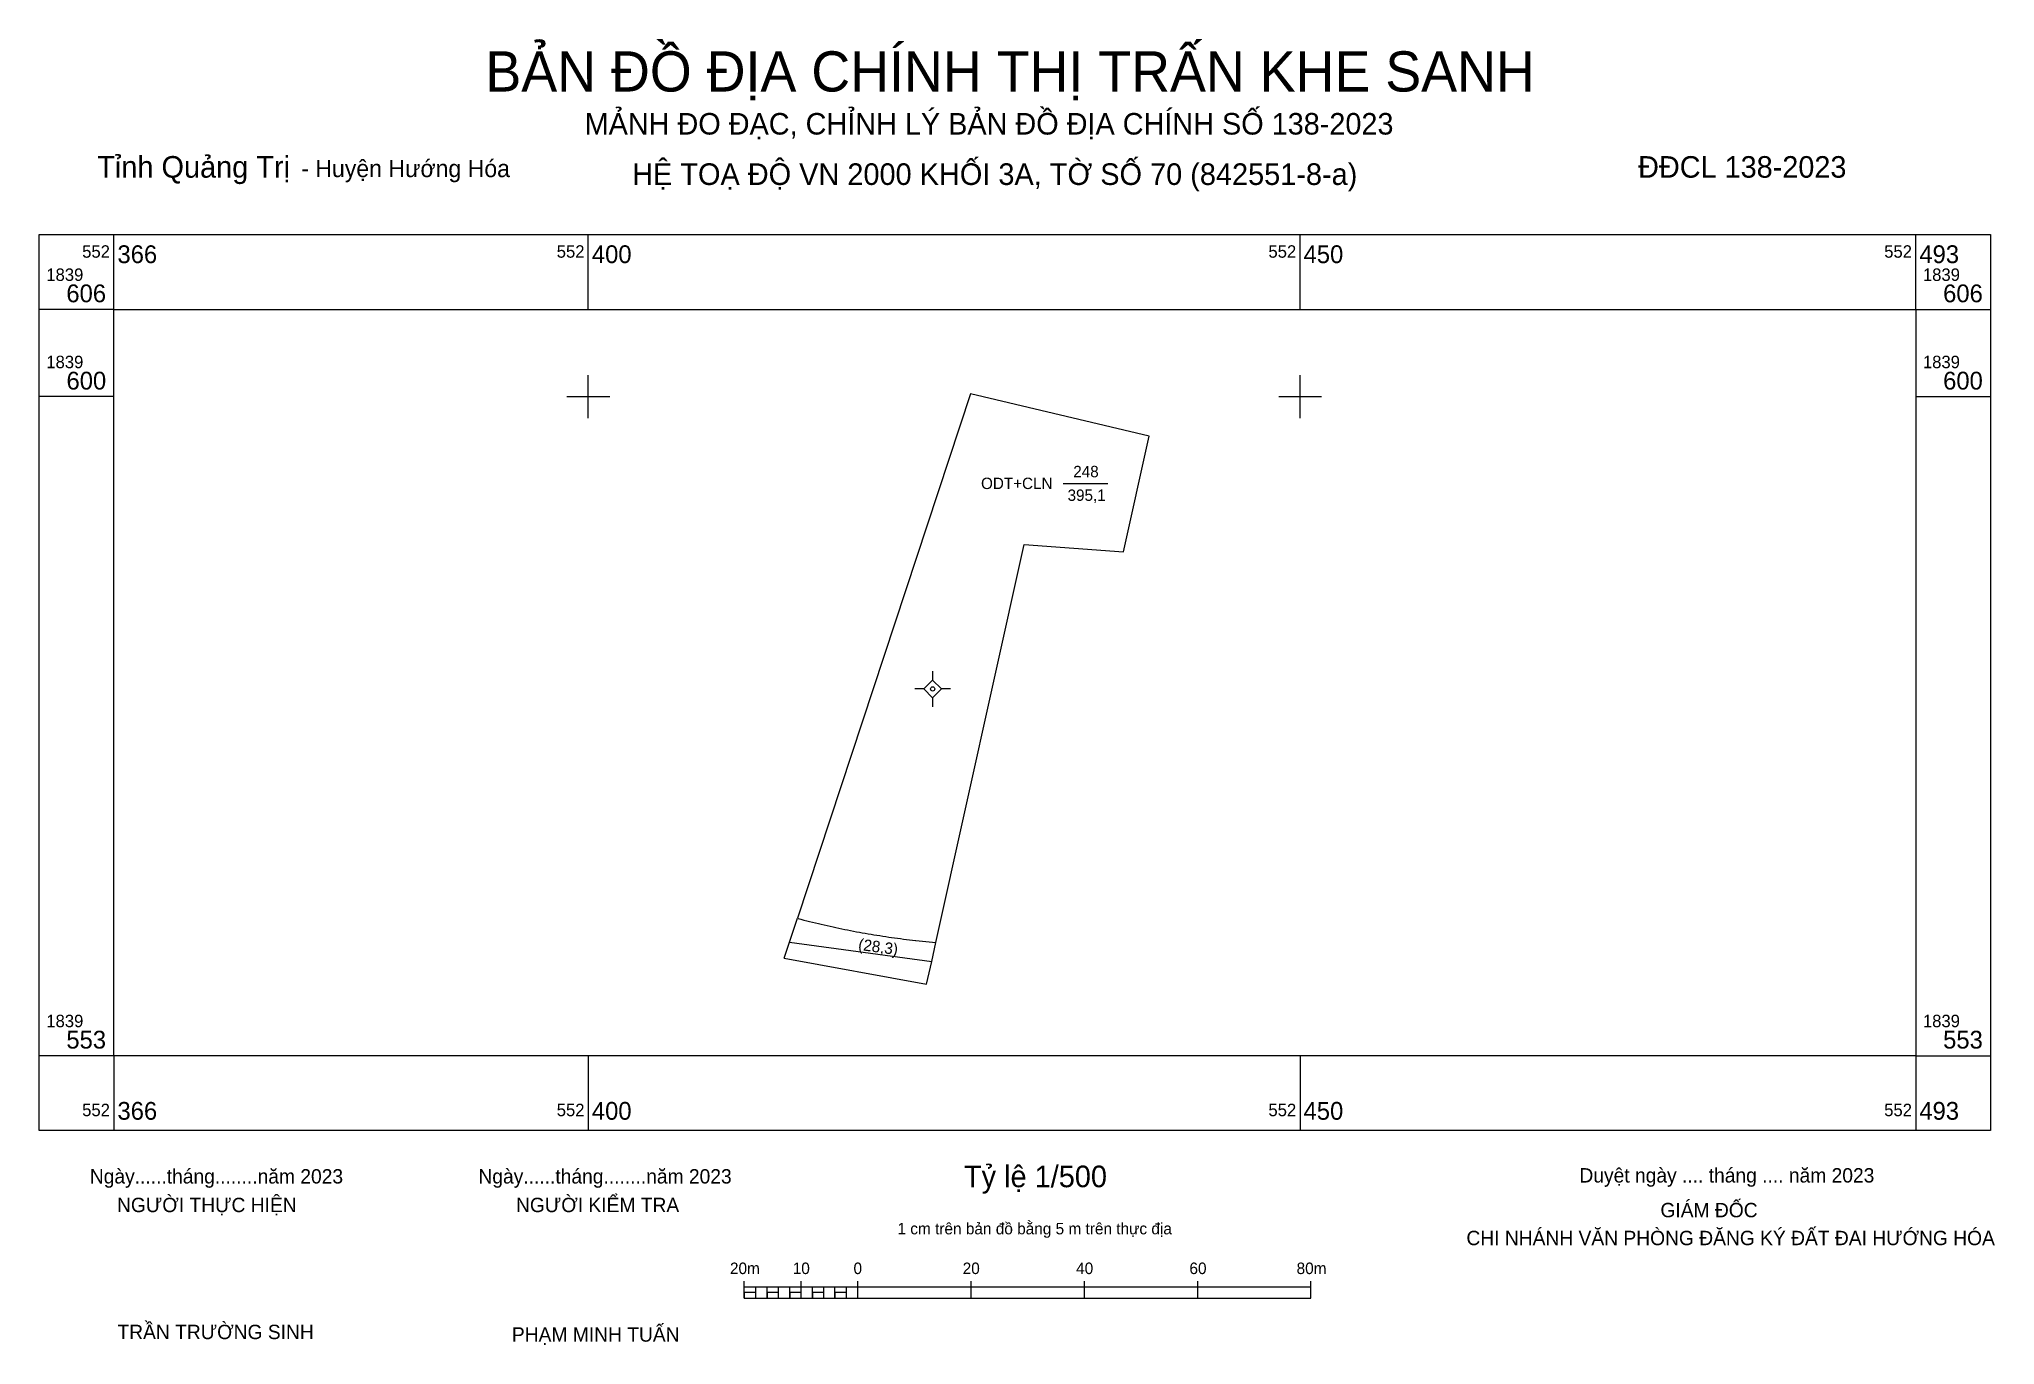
# Model space of a CAD drawing. Extents: x 552361 to 552499, y 1839533 to 1839625.
import ezdxf

# ---------------------------------------------------------------- set-up
doc = ezdxf.new("R2010")
doc.units = 0
for name, color, linetype in [('Level 10', 7, 'Continuous'), ('Level 11', 7, 'Continuous'), ('Level 2', 7, 'Continuous'), ('Level 29', 7, 'Continuous'), ('Level 30', 7, 'Continuous'), ('Level 5', 7, 'Continuous'), ('Level 6', 7, 'Continuous'), ('Level 63', 7, 'Continuous')]:
    doc.layers.add(name, color=color, linetype=linetype)

msp = doc.modelspace()

# ---------------------------------------------------------------- linework, layer by layer
at = {"layer": 'Level 10'}
msp.add_line((552413.76, 1839560.55), (552423.77, 1839558.73), dxfattribs=at)
for points in [[(552424.42, 1839561.65), (552430.63, 1839589.61), (552437.61, 1839589.11), (552439.4, 1839597.23), (552426.84, 1839600.21), (552414.69, 1839563.37)], [(552413.76, 1839560.55), (552414.13, 1839561.68), (552414.69, 1839563.37)], [(552423.77, 1839558.73), (552424.13, 1839560.32), (552424.42, 1839561.65)]]:
    msp.add_lwpolyline(points, dxfattribs=at)
at = {"layer": 'Level 11'}
for p, q in [((552424.19, 1839580.09), (552423.57, 1839579.47)), ((552424.19, 1839580.72), (552424.19, 1839580.09)), ((552424.82, 1839579.47), (552424.19, 1839580.09)), ((552423.57, 1839579.47), (552422.94, 1839579.47)), ((552423.57, 1839579.47), (552424.19, 1839578.84)), ((552424.19, 1839578.84), (552424.82, 1839579.47)), ((552424.19, 1839578.84), (552424.19, 1839578.22)), ((552425.44, 1839579.47), (552424.82, 1839579.47))]:
    msp.add_line(p, q, dxfattribs=at)
msp.add_circle((552424.19, 1839579.47), 0.15, dxfattribs=at)
at = {"layer": 'Level 2'}
for p, q in [((552410.96, 1839536.67), (552410.96, 1839537.88)), ((552410.96, 1839537.48), (552450.77, 1839537.48)), ((552411.76, 1839536.67), (552411.76, 1839537.48)), ((552412.56, 1839536.67), (552412.56, 1839537.48)), ((552413.35, 1839536.67), (552413.35, 1839537.48)), ((552414.15, 1839536.67), (552414.15, 1839537.48)), ((552414.95, 1839536.67), (552414.95, 1839537.88)), ((552415.74, 1839536.67), (552415.74, 1839537.48)), ((552416.54, 1839536.67), (552416.54, 1839537.48)), ((552417.33, 1839536.67), (552417.33, 1839537.48)), ((552418.13, 1839536.67), (552418.13, 1839537.48)), ((552418.93, 1839536.67), (552418.93, 1839537.88)), ((552426.89, 1839536.67), (552426.89, 1839537.88)), ((552434.85, 1839536.67), (552434.85, 1839537.88)), ((552442.81, 1839536.67), (552442.81, 1839537.88)), ((552450.77, 1839536.67), (552450.77, 1839537.88)), ((552410.96, 1839536.67), (552450.77, 1839536.67))]:
    msp.add_line(p, q, dxfattribs=at)
for points in [[(552410.96, 1839536.67), (552411.76, 1839536.67), (552411.76, 1839537.07), (552410.96, 1839537.07)], [(552412.56, 1839536.67), (552413.35, 1839536.67), (552413.35, 1839537.07), (552412.56, 1839537.07)], [(552414.15, 1839536.67), (552414.95, 1839536.67), (552414.95, 1839537.07), (552414.15, 1839537.07)], [(552415.74, 1839536.67), (552416.54, 1839536.67), (552416.54, 1839537.07), (552415.74, 1839537.07)], [(552417.33, 1839536.67), (552418.13, 1839536.67), (552418.13, 1839537.07), (552417.33, 1839537.07)]]:
    msp.add_lwpolyline(points, close=True, dxfattribs=at)
at = {"layer": 'Level 29'}
msp.add_line((552414.13, 1839561.68), (552424.13, 1839560.32), dxfattribs=at)
at = {"layer": 'Level 30'}
msp.add_lwpolyline([(552414.69, 1839563.37), (552414.74, 1839563.35), (552414.94, 1839563.3), (552415.15, 1839563.24), (552415.35, 1839563.19), (552415.55, 1839563.14), (552415.76, 1839563.09), (552415.96, 1839563.04), (552416.16, 1839562.99), (552416.37, 1839562.94), (552416.57, 1839562.89), (552416.78, 1839562.85), (552416.98, 1839562.8), (552417.19, 1839562.76), (552417.39, 1839562.71), (552417.6, 1839562.67), (552417.8, 1839562.62), (552418.01, 1839562.58), (552418.21, 1839562.54), (552418.42, 1839562.5), (552418.62, 1839562.46), (552418.83, 1839562.42), (552419.04, 1839562.38), (552419.24, 1839562.34), (552419.45, 1839562.31), (552419.66, 1839562.27), (552419.86, 1839562.24), (552420.07, 1839562.2), (552420.28, 1839562.17), (552420.48, 1839562.14), (552420.69, 1839562.1), (552420.9, 1839562.07), (552421.11, 1839562.04), (552421.31, 1839562.01), (552421.52, 1839561.98), (552421.73, 1839561.96), (552421.94, 1839561.93), (552422.15, 1839561.9), (552422.35, 1839561.88), (552422.56, 1839561.85), (552422.77, 1839561.83), (552422.98, 1839561.8), (552423, 1839561.8), (552424.42, 1839561.65)], dxfattribs=at)
at = {"layer": 'Level 6'}
msp.add_line((552433.36, 1839593.91), (552436.49, 1839593.91), dxfattribs=at)
at = {"layer": 'Level 63'}
for p, q in [((552366.67, 1839606.13), (552366.67, 1839611.38)), ((552400, 1839606.13), (552400, 1839611.38)), ((552450, 1839606.13), (552450, 1839611.38)), ((552493.26, 1839606.13), (552493.26, 1839611.38)), ((552366.67, 1839606.13), (552361.42, 1839606.13)), ((552493.26, 1839606.13), (552498.51, 1839606.13)), ((552400, 1839598.5), (552400, 1839601.5)), ((552450, 1839598.5), (552450, 1839601.5)), ((552366.67, 1839600), (552361.42, 1839600)), ((552398.5, 1839600), (552401.5, 1839600)), ((552448.5, 1839600), (552451.5, 1839600)), ((552493.26, 1839600), (552498.51, 1839600)), ((552366.67, 1839553.71), (552361.42, 1839553.71)), ((552366.67, 1839553.71), (552366.67, 1839548.46)), ((552400, 1839553.71), (552400, 1839548.46)), ((552450, 1839553.71), (552450, 1839548.46)), ((552493.26, 1839553.71), (552493.26, 1839548.46)), ((552493.26, 1839553.71), (552498.51, 1839553.71))]:
    msp.add_line(p, q, dxfattribs=at)
for points in [[(552361.42, 1839611.38), (552498.51, 1839611.38), (552498.51, 1839548.46), (552361.42, 1839548.46), (552361.42, 1839611.38)], [(552366.67, 1839606.13), (552493.26, 1839606.13), (552493.26, 1839553.71), (552366.67, 1839553.71), (552366.67, 1839606.13)]]:
    msp.add_lwpolyline(points, dxfattribs=at)

# ---------------------------------------------------------------- texts
at = {"layer": 'Level 2'}
for s, height, p in [('BẢN ĐỒ ĐỊA CHÍNH THỊ TRẤN KHE SANH', 2.827, (552392.77, 1839621.43)), ('MẢNH ĐO ĐẠC, CHỈNH LÝ BẢN ĐỒ ĐỊA CHÍNH SỐ 138-2023', 1.5143, (552399.74, 1839618.41)), ('Tỉnh Quảng Trị', 1.5185, (552365.5, 1839615.38)), ('HỆ TOẠ ĐỘ VN 2000 KHỐI 3A, TỜ SỐ 70 (842551-8-a)', 1.5185, (552403.08, 1839614.87)), (' ĐĐCL 138-2023', 1.5143, (552473.19, 1839615.38)), ('- Huyện Hướng Hóa', 1.2116, (552379.83, 1839615.42)), ('Ngày......tháng........năm 2023', 1.0099, (552364.98, 1839544.73)), ('Ngày......tháng........năm 2023', 1.0099, (552392.28, 1839544.73)), ('Tỷ lệ 1/500', 1.5189, (552426.39, 1839544.47)), ('Duyệt ngày .... tháng .... năm 2023', 1.0099, (552469.63, 1839544.8)), ('NGƯỜI THỰC HIỆN', 1.0099, (552366.89, 1839542.72)), ('NGƯỜI KIỂM TRA', 1.0099, (552394.92, 1839542.72)), ('GIÁM ĐỐC', 1.01, (552475.32, 1839542.36)), ('1 cm trên bản đồ bằng 5 m trên thực địa', 0.8078, (552421.72, 1839541.16)), ('CHI NHÁNH VĂN PHÒNG ĐĂNG KÝ ĐẤT ĐAI HƯỚNG HÓA', 1.0099, (552461.69, 1839540.4)), ('20m', 0.808, (552409.95, 1839538.37)), ('10', 0.808, (552414.36, 1839538.37)), ('0', 0.808, (552418.63, 1839538.37)), ('20', 0.808, (552426.3, 1839538.37)), ('40', 0.808, (552434.27, 1839538.37)), ('60', 0.808, (552442.23, 1839538.37)), ('80m', 0.808, (552449.76, 1839538.37)), ('TRẦN TRƯỜNG SINH', 1.0099, (552366.92, 1839533.8)), ('PHẠM MINH TUẤN', 1.0099, (552394.63, 1839533.62))]:
    msp.add_text(s, height=height, dxfattribs=at).set_placement(p)
at = {"layer": 'Level 5'}
msp.add_text('(28,3)', height=0.8, rotation=352.2722, dxfattribs=at).set_placement((552418.93, 1839561.15))
at = {"layer": 'Level 6'}
for s, p in [('248', (552434.07, 1839594.34)), ('ODT+CLN', (552427.59, 1839593.51)), ('395,1', (552433.67, 1839592.68))]:
    msp.add_text(s, height=0.8, dxfattribs=at).set_placement(p)
at = {"layer": 'Level 63'}
for s, height, p in [('552', 0.875, (552364.44, 1839609.76)), ('366', 1.25, (552366.92, 1839609.38)), ('552', 0.875, (552397.78, 1839609.76)), ('400', 1.25, (552400.25, 1839609.38)), ('552', 0.875, (552447.78, 1839609.76)), ('450', 1.25, (552450.25, 1839609.38)), ('552', 0.875, (552491.04, 1839609.76)), ('493', 1.25, (552493.51, 1839609.38)), ('1839', 0.875, (552361.92, 1839608.13)), ('1839', 0.875, (552493.76, 1839608.13)), ('606', 1.25, (552363.33, 1839606.63)), ('606', 1.25, (552495.18, 1839606.63)), ('1839', 0.875, (552361.92, 1839602)), ('600', 1.25, (552363.34, 1839600.5)), ('1839', 0.875, (552493.76, 1839602)), ('600', 1.25, (552495.18, 1839600.5)), ('1839', 0.875, (552361.92, 1839555.71)), ('1839', 0.875, (552493.76, 1839555.71)), ('553', 1.25, (552363.33, 1839554.21)), ('553', 1.25, (552495.18, 1839554.21)), ('552', 0.875, (552364.44, 1839549.46)), ('366', 1.25, (552366.92, 1839549.21)), ('552', 0.875, (552397.78, 1839549.46)), ('400', 1.25, (552400.25, 1839549.21)), ('552', 0.875, (552447.78, 1839549.46)), ('450', 1.25, (552450.25, 1839549.21)), ('552', 0.875, (552491.04, 1839549.46)), ('493', 1.25, (552493.51, 1839549.21))]:
    msp.add_text(s, height=height, dxfattribs=at).set_placement(p)

doc.saveas('drawing.dxf')
